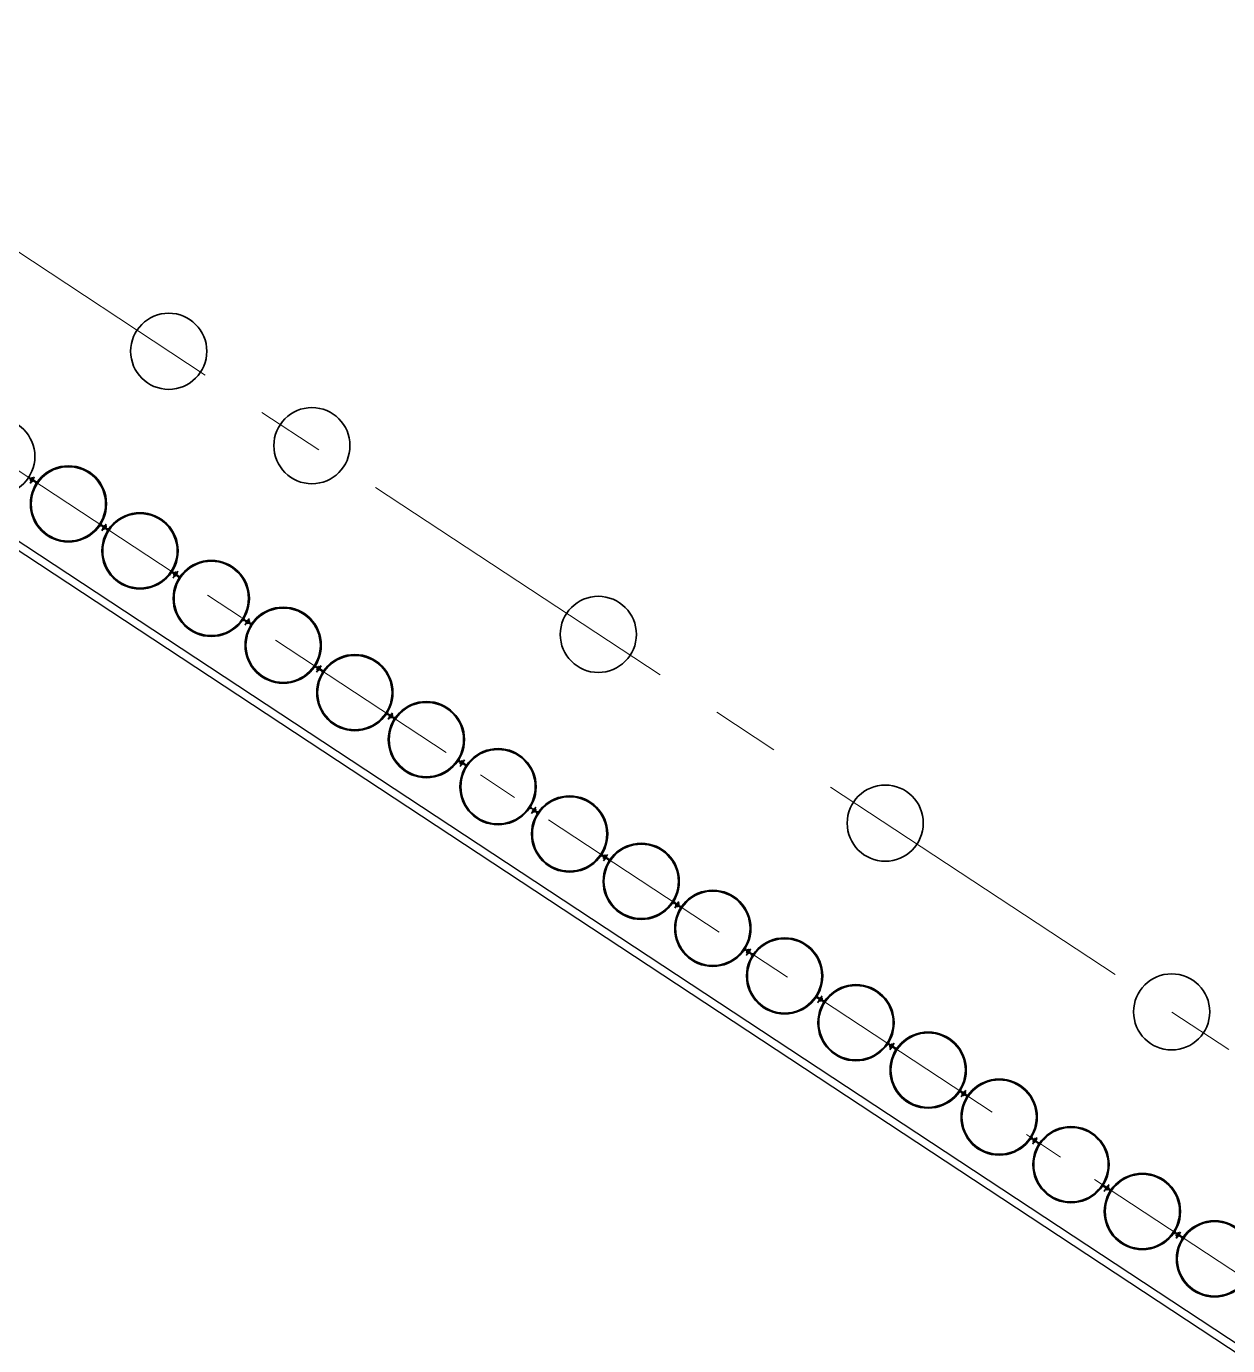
# Model space of a CAD drawing. Header units: millimetres. Extents: x 0 to 581027, y 0 to 6627194.
# Drawn here: x 580663 to 580685.39, y 6625630.98 to 6625655.58 of the extents above; entities that cross this region are included whole.
import ezdxf

# ---------------------------------------------------------------- set-up
doc = ezdxf.new("R2010")
doc.units = ezdxf.units.MM
doc.linetypes.add('CENTERX2', pattern=[20.32, 12.7, -2.54, 2.54, -2.54])
doc.linetypes.add('CONTINOUS', pattern=[0])
for name, color, linetype, lineweight in [('ГР_Верх_строение', 250, 'CONTINOUS', 30), ('ГР_Причал 4_фасон_проф_2415', 80, 'Continuous', 25), ('ГР_Причал 4_ШТС7_1а', 20, 'Continuous', 35), ('ГР_Причал 5_СО8', 123, 'Continuous', 35), ('ГР_Разбивочная ось', 2, 'CENTERX2', 13), ('ГР_Фасонный профиль 2415', 3, 'Continuous', 35), ('ГР_Фасонный профиль 2416', 60, 'Continuous', 35), ('ГР_ШТС1_1а', 4, 'Continuous', 35), ('ГР_ШТС2_1а', 21, 'Continuous', 35), ('ГР_ШТС3д_1а', 111, 'Continuous', 35)]:
    doc.layers.add(name, color=color, linetype=linetype, lineweight=lineweight)
doc.layers.add('Этап 5.2 верхняя бровка', color=7, linetype='Continuous')
doc.layers.add('Этап 5.2 нижняя бровка', color=7, linetype='Continuous')

msp = doc.modelspace()

# ---------------------------------------------------------------- linework, layer by layer
at = {"layer": 'Defpoints', "ltscale": 0.5, "extrusion": (-3.16225e-05, -2.58101e-05, 1), "elevation": -3.288}
for points in [[(580663.07, 6625647.06), (580663.07, 6625647.06), (580663.07, 6625647.06), (580663.07, 6625647.06), (580663.15, 6625647.18)], [(580664.41, 6625646.18), (580664.41, 6625646.18), (580664.41, 6625646.18), (580664.41, 6625646.18), (580664.49, 6625646.3)], [(580665.74, 6625645.3), (580665.74, 6625645.3), (580665.74, 6625645.3), (580665.74, 6625645.3), (580665.83, 6625645.42)], [(580667.08, 6625644.42), (580667.08, 6625644.42), (580667.08, 6625644.42), (580667.08, 6625644.42), (580667.16, 6625644.54)], [(580668.41, 6625643.54), (580668.41, 6625643.54), (580668.41, 6625643.54), (580668.41, 6625643.54), (580668.5, 6625643.66)], [(580669.75, 6625642.66), (580669.75, 6625642.66), (580669.75, 6625642.66), (580669.75, 6625642.66), (580669.83, 6625642.78)], [(580671.09, 6625641.78), (580671.09, 6625641.78), (580671.09, 6625641.78), (580671.09, 6625641.78), (580671.17, 6625641.9)], [(580672.42, 6625640.9), (580672.42, 6625640.9), (580672.42, 6625640.9), (580672.42, 6625640.9), (580672.5, 6625641.02)], [(580673.76, 6625640.02), (580673.76, 6625640.02), (580673.76, 6625640.02), (580673.76, 6625640.02), (580673.84, 6625640.14)], [(580675.09, 6625639.14), (580675.09, 6625639.14), (580675.09, 6625639.14), (580675.09, 6625639.14), (580675.17, 6625639.26)], [(580676.43, 6625638.26), (580676.43, 6625638.26), (580676.43, 6625638.26), (580676.43, 6625638.26), (580676.51, 6625638.38)], [(580677.76, 6625637.38), (580677.76, 6625637.38), (580677.76, 6625637.38), (580677.76, 6625637.38), (580677.84, 6625637.5)], [(580679.1, 6625636.5), (580679.1, 6625636.5), (580679.1, 6625636.5), (580679.1, 6625636.5), (580679.18, 6625636.62)], [(580680.43, 6625635.62), (580680.43, 6625635.62), (580680.43, 6625635.62), (580680.43, 6625635.62), (580680.52, 6625635.74)], [(580681.77, 6625634.74), (580681.77, 6625634.74), (580681.77, 6625634.74), (580681.77, 6625634.74), (580681.85, 6625634.86)], [(580683.1, 6625633.86), (580683.1, 6625633.86), (580683.1, 6625633.86), (580683.1, 6625633.86), (580683.19, 6625633.98)], [(580684.44, 6625632.98), (580684.44, 6625632.98), (580684.44, 6625632.98), (580684.44, 6625632.98), (580684.52, 6625633.1)]]:
    msp.add_lwpolyline(points, dxfattribs=at)
at = {"layer": 'Defpoints', "ltscale": 0.5, "extrusion": (1.66525e-07, 4.28526e-05, 1)}
for points, elevation in [([(580663.07, 6625647.06), (580663.07, 6625647.06), (580663.07, 6625647.06), (580663.07, 6625647.06), (580663.15, 6625647.18)], 1.233), ([(580664.41, 6625646.18), (580664.41, 6625646.18), (580664.41, 6625646.18), (580664.41, 6625646.18), (580664.49, 6625646.3)], 1.233), ([(580668.41, 6625643.54), (580668.41, 6625643.54), (580668.41, 6625643.54), (580668.41, 6625643.54), (580668.5, 6625643.66)], 1.233), ([(580669.75, 6625642.66), (580669.75, 6625642.66), (580669.75, 6625642.66), (580669.75, 6625642.66), (580669.83, 6625642.78)], 1.233), ([(580673.76, 6625640.02), (580673.76, 6625640.02), (580673.76, 6625640.02), (580673.76, 6625640.02), (580673.84, 6625640.14)], 1.232), ([(580675.09, 6625639.14), (580675.09, 6625639.14), (580675.09, 6625639.14), (580675.09, 6625639.14), (580675.17, 6625639.26)], 1.232), ([(580679.1, 6625636.5), (580679.1, 6625636.5), (580679.1, 6625636.5), (580679.1, 6625636.5), (580679.18, 6625636.62)], 1.232), ([(580680.43, 6625635.62), (580680.43, 6625635.62), (580680.43, 6625635.62), (580680.43, 6625635.62), (580680.52, 6625635.74)], 1.232), ([(580684.44, 6625632.98), (580684.44, 6625632.98), (580684.44, 6625632.98), (580684.44, 6625632.98), (580684.52, 6625633.1)], 1.232)]:
    msp.add_lwpolyline(points, dxfattribs=dict(at, elevation=elevation))
at = {"layer": 'Defpoints', "ltscale": 0.5, "extrusion": (1.82928e-05, 5.32664e-05, 1)}
for points, elevation in [([(580665.74, 6625645.3), (580665.74, 6625645.3), (580665.74, 6625645.3), (580665.74, 6625645.3), (580665.83, 6625645.42)], 2.994), ([(580667.08, 6625644.42), (580667.08, 6625644.42), (580667.08, 6625644.42), (580667.08, 6625644.42), (580667.16, 6625644.54)], 2.994), ([(580676.43, 6625638.26), (580676.43, 6625638.26), (580676.43, 6625638.26), (580676.43, 6625638.26), (580676.51, 6625638.38)], 2.993), ([(580677.76, 6625637.38), (580677.76, 6625637.38), (580677.76, 6625637.38), (580677.76, 6625637.38), (580677.84, 6625637.5)], 2.993), ([(580681.77, 6625634.74), (580681.77, 6625634.74), (580681.77, 6625634.74), (580681.77, 6625634.74), (580681.85, 6625634.86)], 2.993), ([(580683.1, 6625633.86), (580683.1, 6625633.86), (580683.1, 6625633.86), (580683.1, 6625633.86), (580683.19, 6625633.98)], 2.993)]:
    msp.add_lwpolyline(points, dxfattribs=dict(at, elevation=elevation))
at = {"layer": 'Defpoints', "ltscale": 0.5, "extrusion": (-4.67312e-06, 9.10275e-06, 1), "elevation": -0.118}
for points in [[(580671.09, 6625641.78), (580671.09, 6625641.78), (580671.09, 6625641.78), (580671.09, 6625641.78), (580671.17, 6625641.9)], [(580672.42, 6625640.9), (580672.42, 6625640.9), (580672.42, 6625640.9), (580672.42, 6625640.9), (580672.5, 6625641.02)]]:
    msp.add_lwpolyline(points, dxfattribs=at)
at = {"layer": 'ГР_Верх_строение', "color": 6, "ltscale": 10, "elevation": 0}
msp.add_lwpolyline([(580875.68, 6625540.31), (580823.2, 6625540.31), (580560.198, 6625713.617)], dxfattribs=at)
at = {"layer": 'ГР_Причал 4_фасон_проф_2415', "extrusion": (-4.67312e-06, 9.10275e-06, 1), "elevation": -0.118}
for points in [[(580671.11, 6625641.84, 0.414214), (580671.11, 6625641.83), (580671.12, 6625641.83, 0.376367), (580671.12, 6625641.83), (580671.12, 6625641.83, -0.57735), (580671.12, 6625641.84), (580671.18, 6625641.8, -0.339454), (580671.18, 6625641.79), (580671.18, 6625641.79, 0.339454), (580671.19, 6625641.78, 0.414214), (580671.19, 6625641.78, -0.135884), (580671.2, 6625641.8, -0.135884), (580671.21, 6625641.81, 0.414214), (580671.21, 6625641.81, 0.339454), (580671.2, 6625641.81), (580671.19, 6625641.81, -0.339454), (580671.19, 6625641.81), (580671.13, 6625641.85, -0.57735), (580671.13, 6625641.85), (580671.14, 6625641.86, 0.287204), (580671.14, 6625641.86), (580671.13, 6625641.86, 0.414214), (580671.12, 6625641.86)], [(580672.47, 6625640.95, -0.414214), (580672.46, 6625640.94), (580672.45, 6625640.95, -0.376367), (580672.45, 6625640.95), (580672.46, 6625640.95, 0.57735), (580672.46, 6625640.96), (580672.4, 6625641, 0.339454), (580672.39, 6625641), (580672.39, 6625640.99, -0.339454), (580672.38, 6625640.99, -0.414214), (580672.38, 6625641, 0.135884), (580672.39, 6625641.01, 0.135884), (580672.4, 6625641.03, -0.414214), (580672.4, 6625641.03, -0.339454), (580672.4, 6625641.01), (580672.4, 6625641.01, 0.339454), (580672.41, 6625641.01), (580672.46, 6625640.97, 0.57735), (580672.47, 6625640.97), (580672.47, 6625640.98, -0.287204), (580672.47, 6625640.98), (580672.48, 6625640.97, -0.414214), (580672.48, 6625640.96)]]:
    msp.add_lwpolyline(points, format="xyb", close=True, dxfattribs=at)
at = {"layer": 'ГР_Причал 4_ШТС7_1а', "extrusion": (-4.67312e-06, 9.10275e-06, 1)}
for radius in [0.71, 0.694]:
    msp.add_circle((580671.79, 6625641.4, -0.12), radius, dxfattribs=at)
at = {"layer": 'ГР_Причал 5_СО8', "ltscale": 100, "extrusion": (1.84014e-06, -1.21471e-06, 1)}
for centre in [(580665.65, 6625649.52, 0.11), (580668.32, 6625647.76, 0.11), (580673.66, 6625644.24, 0.11), (580679.01, 6625640.72, 0.11), (580684.35, 6625637.2, 0.11)]:
    msp.add_circle(centre, 0.71, dxfattribs=at)
at = {"layer": 'ГР_Разбивочная ось', "ltscale": 0.5, "elevation": 0}
msp.add_lwpolyline([(580810.55, 6625554.04), (580563.28, 6625716.98)], dxfattribs=at)
at = {"layer": 'ГР_Разбивочная ось', "ltscale": 0.3, "elevation": 0}
msp.add_lwpolyline([(580880.21, 6625541.41), (580823.53, 6625541.41), (580561.41, 6625714.14)], dxfattribs=at)
at = {"layer": 'ГР_Фасонный профиль 2415', "extrusion": (1.66525e-07, 4.28526e-05, 1)}
for points, elevation in [([(580663.1, 6625647.12, 0.414214), (580663.1, 6625647.11), (580663.1, 6625647.11, 0.376367), (580663.1, 6625647.11), (580663.11, 6625647.11, -0.57735), (580663.11, 6625647.12), (580663.17, 6625647.08, -0.339454), (580663.17, 6625647.07), (580663.17, 6625647.07, 0.339454), (580663.17, 6625647.06, 0.414214), (580663.18, 6625647.06, -0.135884), (580663.19, 6625647.08, -0.135884), (580663.2, 6625647.09, 0.414214), (580663.2, 6625647.09, 0.339454), (580663.18, 6625647.09), (580663.18, 6625647.09, -0.339454), (580663.18, 6625647.09), (580663.12, 6625647.13, -0.57735), (580663.12, 6625647.13), (580663.12, 6625647.14, 0.287204), (580663.12, 6625647.14), (580663.12, 6625647.14, 0.414214), (580663.11, 6625647.14)], 1.233), ([(580664.45, 6625646.23, -0.414214), (580664.44, 6625646.22), (580664.44, 6625646.23, -0.376367), (580664.44, 6625646.23), (580664.44, 6625646.23, 0.57735), (580664.44, 6625646.24), (580664.39, 6625646.28, 0.339454), (580664.38, 6625646.28), (580664.38, 6625646.27, -0.339454), (580664.37, 6625646.27, -0.414214), (580664.36, 6625646.28, 0.135884), (580664.38, 6625646.29, 0.135884), (580664.38, 6625646.31, -0.414214), (580664.39, 6625646.31, -0.339454), (580664.39, 6625646.29), (580664.39, 6625646.29, 0.339454), (580664.39, 6625646.29), (580664.45, 6625646.25, 0.57735), (580664.46, 6625646.25), (580664.46, 6625646.26, -0.287204), (580664.46, 6625646.26), (580664.46, 6625646.25, -0.414214), (580664.47, 6625646.24)], 1.233), ([(580668.44, 6625643.6, 0.414214), (580668.44, 6625643.59), (580668.44, 6625643.59, 0.376367), (580668.45, 6625643.59), (580668.45, 6625643.59, -0.57735), (580668.45, 6625643.6), (580668.51, 6625643.56, -0.339454), (580668.51, 6625643.55), (580668.51, 6625643.55, 0.339454), (580668.52, 6625643.54, 0.414214), (580668.52, 6625643.54, -0.135884), (580668.53, 6625643.56, -0.135884), (580668.54, 6625643.57, 0.414214), (580668.54, 6625643.57, 0.339454), (580668.53, 6625643.57), (580668.52, 6625643.57, -0.339454), (580668.52, 6625643.57), (580668.46, 6625643.61, -0.57735), (580668.46, 6625643.61), (580668.46, 6625643.62, 0.287204), (580668.47, 6625643.62), (580668.46, 6625643.62, 0.414214), (580668.45, 6625643.62)], 1.233), ([(580669.8, 6625642.71, -0.414214), (580669.79, 6625642.7), (580669.78, 6625642.71, -0.376367), (580669.78, 6625642.71), (580669.79, 6625642.71, 0.57735), (580669.79, 6625642.72), (580669.73, 6625642.76, 0.339454), (580669.72, 6625642.76), (580669.72, 6625642.75, -0.339454), (580669.71, 6625642.75, -0.414214), (580669.71, 6625642.76, 0.135884), (580669.72, 6625642.77, 0.135884), (580669.72, 6625642.79, -0.414214), (580669.73, 6625642.79, -0.339454), (580669.73, 6625642.77), (580669.73, 6625642.77, 0.339454), (580669.73, 6625642.77), (580669.79, 6625642.73, 0.57735), (580669.8, 6625642.73), (580669.8, 6625642.74, -0.287204), (580669.8, 6625642.74), (580669.81, 6625642.73, -0.414214), (580669.81, 6625642.72)], 1.233), ([(580673.78, 6625640.08, 0.414214), (580673.78, 6625640.07), (580673.79, 6625640.07, 0.376367), (580673.79, 6625640.07), (580673.79, 6625640.07, -0.57735), (580673.8, 6625640.08), (580673.85, 6625640.04, -0.339454), (580673.86, 6625640.03), (580673.85, 6625640.03, 0.339454), (580673.86, 6625640.02, 0.414214), (580673.86, 6625640.02, -0.135884), (580673.87, 6625640.03, -0.135884), (580673.88, 6625640.05, 0.414214), (580673.88, 6625640.05, 0.339454), (580673.87, 6625640.05), (580673.87, 6625640.05, -0.339454), (580673.86, 6625640.05), (580673.8, 6625640.09, -0.57735), (580673.8, 6625640.09), (580673.81, 6625640.1, 0.287204), (580673.81, 6625640.1), (580673.8, 6625640.1, 0.414214), (580673.79, 6625640.1)], 1.232), ([(580675.14, 6625639.19, -0.414214), (580675.13, 6625639.18), (580675.12, 6625639.19, -0.376367), (580675.12, 6625639.19), (580675.13, 6625639.19, 0.57735), (580675.13, 6625639.2), (580675.07, 6625639.24, 0.339454), (580675.06, 6625639.24), (580675.06, 6625639.23, -0.339454), (580675.05, 6625639.23, -0.414214), (580675.05, 6625639.24, 0.135884), (580675.06, 6625639.25, 0.135884), (580675.07, 6625639.27, -0.414214), (580675.07, 6625639.27, -0.339454), (580675.08, 6625639.25), (580675.07, 6625639.25, 0.339454), (580675.08, 6625639.25), (580675.13, 6625639.21, 0.57735), (580675.14, 6625639.21), (580675.14, 6625639.22, -0.287204), (580675.14, 6625639.22), (580675.15, 6625639.21, -0.414214), (580675.15, 6625639.2)], 1.232), ([(580679.12, 6625636.56, 0.414214), (580679.12, 6625636.55), (580679.13, 6625636.55, 0.376367), (580679.13, 6625636.55), (580679.13, 6625636.55, -0.57735), (580679.14, 6625636.56), (580679.19, 6625636.52, -0.339454), (580679.2, 6625636.51), (580679.2, 6625636.51, 0.339454), (580679.2, 6625636.5, 0.414214), (580679.21, 6625636.5, -0.135884), (580679.21, 6625636.51, -0.135884), (580679.22, 6625636.53, 0.414214), (580679.22, 6625636.53, 0.339454), (580679.21, 6625636.53), (580679.21, 6625636.53, -0.339454), (580679.2, 6625636.53), (580679.14, 6625636.57, -0.57735), (580679.14, 6625636.57), (580679.15, 6625636.58, 0.287204), (580679.15, 6625636.58), (580679.14, 6625636.58, 0.414214), (580679.13, 6625636.58)], 1.232), ([(580680.48, 6625635.67, -0.414214), (580680.47, 6625635.66), (580680.46, 6625635.67, -0.376367), (580680.47, 6625635.67), (580680.47, 6625635.67, 0.57735), (580680.47, 6625635.68), (580680.41, 6625635.72, 0.339454), (580680.41, 6625635.72), (580680.4, 6625635.71, -0.339454), (580680.39, 6625635.71, -0.414214), (580680.39, 6625635.72, 0.135884), (580680.4, 6625635.73, 0.135884), (580680.41, 6625635.75, -0.414214), (580680.41, 6625635.75, -0.339454), (580680.42, 6625635.73), (580680.42, 6625635.73, 0.339454), (580680.42, 6625635.73), (580680.48, 6625635.69, 0.57735), (580680.48, 6625635.69), (580680.48, 6625635.7, -0.287204), (580680.49, 6625635.7), (580680.49, 6625635.69, -0.414214), (580680.49, 6625635.68)], 1.232), ([(580684.46, 6625633.04, 0.414214), (580684.47, 6625633.03), (580684.47, 6625633.03, 0.376367), (580684.47, 6625633.03), (580684.47, 6625633.03, -0.57735), (580684.48, 6625633.04), (580684.54, 6625633, -0.339454), (580684.54, 6625632.99), (580684.54, 6625632.99, 0.339454), (580684.54, 6625632.98, 0.414214), (580684.55, 6625632.98, -0.135884), (580684.55, 6625632.99, -0.135884), (580684.56, 6625633.01, 0.414214), (580684.56, 6625633.01, 0.339454), (580684.55, 6625633.01), (580684.55, 6625633.01, -0.339454), (580684.54, 6625633.01), (580684.49, 6625633.05, -0.57735), (580684.49, 6625633.05), (580684.49, 6625633.06, 0.287204), (580684.49, 6625633.06), (580684.49, 6625633.06, 0.414214), (580684.48, 6625633.06)], 1.232)]:
    msp.add_lwpolyline(points, format="xyb", close=True, dxfattribs=dict(at, elevation=elevation))
at = {"layer": 'ГР_Фасонный профиль 2415', "extrusion": (1.82928e-05, 5.32664e-05, 1)}
for points, elevation in [([(580665.77, 6625645.36, 0.414214), (580665.77, 6625645.35), (580665.77, 6625645.35, 0.376367), (580665.78, 6625645.35), (580665.78, 6625645.35, -0.57735), (580665.78, 6625645.36), (580665.84, 6625645.32, -0.339454), (580665.84, 6625645.31), (580665.84, 6625645.31, 0.339454), (580665.85, 6625645.3, 0.414214), (580665.85, 6625645.3, -0.135884), (580665.86, 6625645.31, -0.135884), (580665.87, 6625645.33, 0.414214), (580665.87, 6625645.33, 0.339454), (580665.86, 6625645.33), (580665.85, 6625645.33, -0.339454), (580665.85, 6625645.33), (580665.79, 6625645.37, -0.57735), (580665.79, 6625645.37), (580665.79, 6625645.38, 0.287204), (580665.79, 6625645.38), (580665.79, 6625645.38, 0.414214), (580665.78, 6625645.38)], 2.994), ([(580667.13, 6625644.47, -0.414214), (580667.11, 6625644.46), (580667.11, 6625644.47, -0.376367), (580667.11, 6625644.47), (580667.11, 6625644.47, 0.57735), (580667.11, 6625644.48), (580667.06, 6625644.52, 0.339454), (580667.05, 6625644.52), (580667.05, 6625644.51, -0.339454), (580667.04, 6625644.51, -0.414214), (580667.04, 6625644.52, 0.135884), (580667.05, 6625644.53, 0.135884), (580667.05, 6625644.55, -0.414214), (580667.06, 6625644.55, -0.339454), (580667.06, 6625644.53), (580667.06, 6625644.53, 0.339454), (580667.06, 6625644.53), (580667.12, 6625644.49, 0.57735), (580667.13, 6625644.49), (580667.13, 6625644.5, -0.287204), (580667.13, 6625644.5), (580667.14, 6625644.49, -0.414214), (580667.14, 6625644.48)], 2.994), ([(580676.45, 6625638.32, 0.414214), (580676.45, 6625638.31), (580676.46, 6625638.31, 0.376367), (580676.46, 6625638.31), (580676.46, 6625638.31, -0.57735), (580676.47, 6625638.32), (580676.52, 6625638.28, -0.339454), (580676.53, 6625638.27), (580676.52, 6625638.27, 0.339454), (580676.53, 6625638.26, 0.414214), (580676.53, 6625638.26, -0.135884), (580676.54, 6625638.27, -0.135884), (580676.55, 6625638.29, 0.414214), (580676.55, 6625638.29, 0.339454), (580676.54, 6625638.29), (580676.54, 6625638.29, -0.339454), (580676.53, 6625638.29), (580676.47, 6625638.33, -0.57735), (580676.47, 6625638.33), (580676.48, 6625638.34, 0.287204), (580676.48, 6625638.34), (580676.47, 6625638.34, 0.414214), (580676.46, 6625638.34)], 2.993), ([(580677.81, 6625637.43, -0.414214), (580677.8, 6625637.42), (580677.79, 6625637.43, -0.376367), (580677.79, 6625637.43), (580677.8, 6625637.43, 0.57735), (580677.8, 6625637.44), (580677.74, 6625637.48, 0.339454), (580677.73, 6625637.48), (580677.73, 6625637.47, -0.339454), (580677.72, 6625637.47, -0.414214), (580677.72, 6625637.48, 0.135884), (580677.73, 6625637.49, 0.135884), (580677.74, 6625637.51, -0.414214), (580677.74, 6625637.51, -0.339454), (580677.75, 6625637.49), (580677.75, 6625637.49, 0.339454), (580677.75, 6625637.49), (580677.81, 6625637.45, 0.57735), (580677.81, 6625637.45), (580677.81, 6625637.46, -0.287204), (580677.81, 6625637.46), (580677.82, 6625637.45, -0.414214), (580677.82, 6625637.44)], 2.993), ([(580681.79, 6625634.8, 0.414214), (580681.79, 6625634.79), (580681.8, 6625634.79, 0.376367), (580681.8, 6625634.79), (580681.8, 6625634.79, -0.57735), (580681.81, 6625634.8), (580681.87, 6625634.76, -0.339454), (580681.87, 6625634.75), (580681.87, 6625634.75, 0.339454), (580681.87, 6625634.74, 0.414214), (580681.88, 6625634.74, -0.135884), (580681.88, 6625634.75, -0.135884), (580681.89, 6625634.77, 0.414214), (580681.89, 6625634.77, 0.339454), (580681.88, 6625634.77), (580681.88, 6625634.77, -0.339454), (580681.87, 6625634.77), (580681.81, 6625634.81, -0.57735), (580681.82, 6625634.81), (580681.82, 6625634.82, 0.287204), (580681.82, 6625634.82), (580681.82, 6625634.82, 0.414214), (580681.8, 6625634.82)], 2.993), ([(580683.15, 6625633.91, -0.414214), (580683.14, 6625633.9), (580683.14, 6625633.91, -0.376367), (580683.14, 6625633.91), (580683.14, 6625633.91, 0.57735), (580683.14, 6625633.92), (580683.08, 6625633.96, 0.339454), (580683.08, 6625633.96), (580683.07, 6625633.95, -0.339454), (580683.06, 6625633.95, -0.414214), (580683.06, 6625633.96, 0.135884), (580683.07, 6625633.97, 0.135884), (580683.08, 6625633.99, -0.414214), (580683.08, 6625633.99, -0.339454), (580683.09, 6625633.97), (580683.09, 6625633.97, 0.339454), (580683.09, 6625633.97), (580683.15, 6625633.93, 0.57735), (580683.15, 6625633.93), (580683.15, 6625633.94, -0.287204), (580683.16, 6625633.94), (580683.16, 6625633.93, -0.414214), (580683.16, 6625633.92)], 2.993)]:
    msp.add_lwpolyline(points, format="xyb", close=True, dxfattribs=dict(at, elevation=elevation))
at = {"layer": 'ГР_Фасонный профиль 2416', "extrusion": (-3.16225e-05, -2.58101e-05, 1), "elevation": -3.288}
for points in [[(580663.1, 6625647.13), (580663.09, 6625647.12, 0.414214), (580663.09, 6625647.11), (580663.1, 6625647.11, 0.482551), (580663.1, 6625647.11), (580663.11, 6625647.11, -0.414214), (580663.11, 6625647.11), (580663.11, 6625647.11, -0.414214), (580663.12, 6625647.1), (580663.12, 6625647.1, -0.414214), (580663.09, 6625647.1), (580663.09, 6625647.1, -0.296184), (580663.08, 6625647.12, 0.414214), (580663.07, 6625647.14), (580663.05, 6625647.16, 0.339454), (580663.04, 6625647.16), (580663.04, 6625647.15, -0.339454), (580663.03, 6625647.15, -0.414214), (580663.03, 6625647.16, 0.135884), (580663.04, 6625647.17, 0.135884), (580663.05, 6625647.19, -0.414214), (580663.05, 6625647.19, -0.339454), (580663.06, 6625647.17), (580663.06, 6625647.17, 0.339454), (580663.06, 6625647.17), (580663.08, 6625647.15, 0.414214), (580663.1, 6625647.16, -0.296184), (580663.12, 6625647.16), (580663.13, 6625647.15, -0.414214), (580663.13, 6625647.13), (580663.13, 6625647.13, -0.414214), (580663.12, 6625647.13), (580663.12, 6625647.13, -0.414214), (580663.12, 6625647.13), (580663.12, 6625647.14, 0.482551), (580663.12, 6625647.14), (580663.12, 6625647.15, 0.414214), (580663.1, 6625647.14)], [(580664.46, 6625646.23), (580664.46, 6625646.22, -0.414214), (580664.44, 6625646.22), (580664.44, 6625646.22, -0.482551), (580664.44, 6625646.23), (580664.44, 6625646.23, 0.414214), (580664.44, 6625646.24), (580664.44, 6625646.24, 0.414214), (580664.43, 6625646.23), (580664.43, 6625646.23, 0.414214), (580664.43, 6625646.21), (580664.44, 6625646.21, 0.296184), (580664.46, 6625646.21, -0.414214), (580664.48, 6625646.21), (580664.5, 6625646.2, -0.339454), (580664.51, 6625646.19), (580664.51, 6625646.19, 0.339454), (580664.51, 6625646.18, 0.414214), (580664.52, 6625646.18, -0.135884), (580664.52, 6625646.2, -0.135884), (580664.53, 6625646.21, 0.414214), (580664.53, 6625646.21, 0.339454), (580664.52, 6625646.21), (580664.52, 6625646.21, -0.339454), (580664.51, 6625646.21), (580664.49, 6625646.22, -0.414214), (580664.49, 6625646.24, 0.296184), (580664.48, 6625646.27), (580664.47, 6625646.27, 0.414214), (580664.45, 6625646.26), (580664.45, 6625646.26, 0.414214), (580664.45, 6625646.25), (580664.45, 6625646.25, 0.414214), (580664.46, 6625646.25), (580664.46, 6625646.26, -0.482551), (580664.46, 6625646.26), (580664.47, 6625646.26, -0.414214), (580664.47, 6625646.24)], [(580665.77, 6625645.37), (580665.76, 6625645.36, 0.414214), (580665.77, 6625645.35), (580665.77, 6625645.35, 0.482551), (580665.78, 6625645.35), (580665.78, 6625645.35, -0.414214), (580665.78, 6625645.35), (580665.78, 6625645.35, -0.414214), (580665.79, 6625645.34), (580665.79, 6625645.34, -0.414214), (580665.76, 6625645.33), (580665.76, 6625645.34, -0.296184), (580665.75, 6625645.36, 0.414214), (580665.74, 6625645.38), (580665.72, 6625645.4, 0.339454), (580665.72, 6625645.4), (580665.71, 6625645.39, -0.339454), (580665.7, 6625645.39, -0.414214), (580665.7, 6625645.4, 0.135884), (580665.71, 6625645.41, 0.135884), (580665.72, 6625645.43, -0.414214), (580665.72, 6625645.43, -0.339454), (580665.73, 6625645.41), (580665.73, 6625645.41, 0.339454), (580665.73, 6625645.41), (580665.75, 6625645.39, 0.414214), (580665.77, 6625645.4, -0.296184), (580665.8, 6625645.4), (580665.8, 6625645.39, -0.414214), (580665.81, 6625645.37), (580665.81, 6625645.37, -0.414214), (580665.79, 6625645.37), (580665.79, 6625645.37, -0.414214), (580665.79, 6625645.37), (580665.79, 6625645.38, 0.482551), (580665.79, 6625645.38), (580665.79, 6625645.39, 0.414214), (580665.78, 6625645.38)], [(580667.14, 6625644.47), (580667.13, 6625644.46, -0.414214), (580667.12, 6625644.46), (580667.11, 6625644.46, -0.482551), (580667.11, 6625644.47), (580667.11, 6625644.47, 0.414214), (580667.11, 6625644.47), (580667.11, 6625644.48, 0.414214), (580667.1, 6625644.47), (580667.1, 6625644.47, 0.414214), (580667.1, 6625644.45), (580667.11, 6625644.45, 0.296184), (580667.13, 6625644.45, -0.414214), (580667.15, 6625644.45), (580667.18, 6625644.44, -0.339454), (580667.18, 6625644.43), (580667.18, 6625644.43, 0.339454), (580667.18, 6625644.42, 0.414214), (580667.19, 6625644.42, -0.135884), (580667.19, 6625644.44, -0.135884), (580667.2, 6625644.45, 0.414214), (580667.2, 6625644.45, 0.339454), (580667.19, 6625644.45), (580667.19, 6625644.45, -0.339454), (580667.18, 6625644.45), (580667.16, 6625644.46, -0.414214), (580667.16, 6625644.48, 0.296184), (580667.15, 6625644.51), (580667.14, 6625644.51, 0.414214), (580667.12, 6625644.5), (580667.12, 6625644.5, 0.414214), (580667.12, 6625644.49), (580667.12, 6625644.49, 0.414214), (580667.13, 6625644.49), (580667.13, 6625644.5, -0.482551), (580667.13, 6625644.5), (580667.14, 6625644.5, -0.414214), (580667.14, 6625644.48)], [(580668.44, 6625643.61), (580668.43, 6625643.6, 0.414214), (580668.44, 6625643.59), (580668.44, 6625643.59, 0.482551), (580668.45, 6625643.59), (580668.45, 6625643.59, -0.414214), (580668.45, 6625643.59), (580668.45, 6625643.59, -0.414214), (580668.46, 6625643.58), (580668.46, 6625643.58, -0.414214), (580668.43, 6625643.57), (580668.43, 6625643.58, -0.296184), (580668.42, 6625643.6, 0.414214), (580668.41, 6625643.62), (580668.39, 6625643.64, 0.339454), (580668.39, 6625643.64), (580668.38, 6625643.63, -0.339454), (580668.37, 6625643.63, -0.414214), (580668.37, 6625643.64, 0.135884), (580668.38, 6625643.65, 0.135884), (580668.39, 6625643.67, -0.414214), (580668.39, 6625643.67, -0.339454), (580668.4, 6625643.65), (580668.4, 6625643.65, 0.339454), (580668.4, 6625643.65), (580668.42, 6625643.63, 0.414214), (580668.44, 6625643.64, -0.296184), (580668.47, 6625643.64), (580668.47, 6625643.63, -0.414214), (580668.48, 6625643.61), (580668.48, 6625643.61, -0.414214), (580668.47, 6625643.61), (580668.46, 6625643.61, -0.414214), (580668.46, 6625643.61), (580668.47, 6625643.62, 0.482551), (580668.46, 6625643.62), (580668.46, 6625643.63, 0.414214), (580668.45, 6625643.62)], [(580669.81, 6625642.71), (580669.8, 6625642.7, -0.414214), (580669.79, 6625642.7), (580669.78, 6625642.7, -0.482551), (580669.78, 6625642.71), (580669.78, 6625642.71, 0.414214), (580669.78, 6625642.71), (580669.78, 6625642.72, 0.414214), (580669.77, 6625642.71), (580669.77, 6625642.71, 0.414214), (580669.77, 6625642.69), (580669.78, 6625642.69, 0.296184), (580669.8, 6625642.69, -0.414214), (580669.82, 6625642.69), (580669.85, 6625642.68, -0.339454), (580669.85, 6625642.67), (580669.85, 6625642.67, 0.339454), (580669.85, 6625642.66, 0.414214), (580669.86, 6625642.66, -0.135884), (580669.86, 6625642.67, -0.135884), (580669.87, 6625642.69, 0.414214), (580669.87, 6625642.69, 0.339454), (580669.86, 6625642.69), (580669.86, 6625642.69, -0.339454), (580669.85, 6625642.69), (580669.83, 6625642.7, -0.414214), (580669.83, 6625642.72, 0.296184), (580669.82, 6625642.75), (580669.81, 6625642.75, 0.414214), (580669.79, 6625642.74), (580669.79, 6625642.74, 0.414214), (580669.79, 6625642.73), (580669.79, 6625642.73, 0.414214), (580669.8, 6625642.73), (580669.8, 6625642.74, -0.482551), (580669.81, 6625642.74), (580669.81, 6625642.74, -0.414214), (580669.81, 6625642.72)], [(580671.11, 6625641.85), (580671.1, 6625641.84, 0.414214), (580671.11, 6625641.83), (580671.11, 6625641.83, 0.482551), (580671.12, 6625641.83), (580671.12, 6625641.83, -0.414214), (580671.12, 6625641.83), (580671.13, 6625641.83, -0.414214), (580671.13, 6625641.82), (580671.13, 6625641.82, -0.414214), (580671.11, 6625641.81), (580671.1, 6625641.82, -0.296184), (580671.09, 6625641.84, 0.414214), (580671.09, 6625641.86), (580671.06, 6625641.88, 0.339454), (580671.06, 6625641.88), (580671.06, 6625641.87, -0.339454), (580671.04, 6625641.87, -0.414214), (580671.04, 6625641.88, 0.135884), (580671.05, 6625641.89, 0.135884), (580671.06, 6625641.91, -0.414214), (580671.07, 6625641.91, -0.339454), (580671.07, 6625641.89), (580671.07, 6625641.89, 0.339454), (580671.07, 6625641.89), (580671.09, 6625641.87, 0.414214), (580671.11, 6625641.88, -0.296184), (580671.14, 6625641.88), (580671.14, 6625641.87, -0.414214), (580671.15, 6625641.85), (580671.15, 6625641.85, -0.414214), (580671.14, 6625641.85), (580671.13, 6625641.85, -0.414214), (580671.13, 6625641.85), (580671.14, 6625641.86, 0.482551), (580671.14, 6625641.86), (580671.13, 6625641.87, 0.414214), (580671.12, 6625641.86)], [(580672.48, 6625640.95), (580672.47, 6625640.94, -0.414214), (580672.46, 6625640.94), (580672.45, 6625640.94, -0.482551), (580672.45, 6625640.95), (580672.46, 6625640.95, 0.414214), (580672.45, 6625640.95), (580672.45, 6625640.96, 0.414214), (580672.44, 6625640.95), (580672.44, 6625640.95, 0.414214), (580672.44, 6625640.93), (580672.45, 6625640.93, 0.296184), (580672.47, 6625640.93, -0.414214), (580672.5, 6625640.93), (580672.52, 6625640.92, -0.339454), (580672.52, 6625640.91), (580672.52, 6625640.91, 0.339454), (580672.52, 6625640.9, 0.414214), (580672.53, 6625640.9, -0.135884), (580672.53, 6625640.91, -0.135884), (580672.55, 6625640.93, 0.414214), (580672.54, 6625640.93, 0.339454), (580672.53, 6625640.93), (580672.53, 6625640.93, -0.339454), (580672.52, 6625640.93), (580672.5, 6625640.94, -0.414214), (580672.5, 6625640.96, 0.296184), (580672.49, 6625640.99), (580672.48, 6625640.99, 0.414214), (580672.46, 6625640.98), (580672.46, 6625640.98, 0.414214), (580672.46, 6625640.97), (580672.47, 6625640.97, 0.414214), (580672.47, 6625640.97), (580672.47, 6625640.98, -0.482551), (580672.48, 6625640.98), (580672.48, 6625640.98, -0.414214), (580672.48, 6625640.96)], [(580673.78, 6625640.09), (580673.77, 6625640.08, 0.414214), (580673.78, 6625640.07), (580673.78, 6625640.07, 0.482551), (580673.79, 6625640.07), (580673.79, 6625640.07, -0.414214), (580673.79, 6625640.07), (580673.8, 6625640.07, -0.414214), (580673.8, 6625640.06), (580673.8, 6625640.06, -0.414214), (580673.78, 6625640.05), (580673.77, 6625640.06, -0.296184), (580673.76, 6625640.08, 0.414214), (580673.76, 6625640.1), (580673.73, 6625640.12, 0.339454), (580673.73, 6625640.12), (580673.73, 6625640.11, -0.339454), (580673.71, 6625640.11, -0.414214), (580673.71, 6625640.12, 0.135884), (580673.73, 6625640.13, 0.135884), (580673.73, 6625640.15, -0.414214), (580673.74, 6625640.15, -0.339454), (580673.74, 6625640.13), (580673.74, 6625640.13, 0.339454), (580673.74, 6625640.13), (580673.76, 6625640.11, 0.414214), (580673.78, 6625640.12, -0.296184), (580673.81, 6625640.12), (580673.81, 6625640.11, -0.414214), (580673.82, 6625640.09), (580673.82, 6625640.09, -0.414214), (580673.81, 6625640.09), (580673.8, 6625640.09, -0.414214), (580673.8, 6625640.09), (580673.81, 6625640.1, 0.482551), (580673.81, 6625640.1), (580673.8, 6625640.11, 0.414214), (580673.79, 6625640.1)], [(580675.15, 6625639.19), (580675.14, 6625639.18, -0.414214), (580675.13, 6625639.18), (580675.12, 6625639.18, -0.482551), (580675.12, 6625639.19), (580675.13, 6625639.19, 0.414214), (580675.13, 6625639.19), (580675.12, 6625639.2, 0.414214), (580675.11, 6625639.19), (580675.11, 6625639.19, 0.414214), (580675.12, 6625639.17), (580675.12, 6625639.17, 0.296184), (580675.15, 6625639.17, -0.414214), (580675.17, 6625639.17), (580675.19, 6625639.16, -0.339454), (580675.19, 6625639.15), (580675.19, 6625639.15, 0.339454), (580675.19, 6625639.14, 0.414214), (580675.2, 6625639.14, -0.135884), (580675.2, 6625639.15, -0.135884), (580675.22, 6625639.17, 0.414214), (580675.22, 6625639.17, 0.339454), (580675.2, 6625639.17), (580675.2, 6625639.17, -0.339454), (580675.2, 6625639.17), (580675.17, 6625639.18, -0.414214), (580675.17, 6625639.2, 0.296184), (580675.16, 6625639.23), (580675.15, 6625639.23, 0.414214), (580675.13, 6625639.22), (580675.13, 6625639.22, 0.414214), (580675.13, 6625639.21), (580675.14, 6625639.21, 0.414214), (580675.14, 6625639.21), (580675.14, 6625639.22, -0.482551), (580675.15, 6625639.22), (580675.15, 6625639.22, -0.414214), (580675.15, 6625639.2)], [(580676.45, 6625638.33), (580676.45, 6625638.32, 0.414214), (580676.45, 6625638.31), (580676.45, 6625638.31, 0.482551), (580676.46, 6625638.31), (580676.46, 6625638.31, -0.414214), (580676.46, 6625638.31), (580676.47, 6625638.31, -0.414214), (580676.47, 6625638.3), (580676.47, 6625638.3, -0.414214), (580676.45, 6625638.29), (580676.44, 6625638.3, -0.296184), (580676.43, 6625638.32, 0.414214), (580676.43, 6625638.34), (580676.41, 6625638.36, 0.339454), (580676.4, 6625638.36), (580676.4, 6625638.35, -0.339454), (580676.39, 6625638.35, -0.414214), (580676.38, 6625638.36, 0.135884), (580676.4, 6625638.37, 0.135884), (580676.4, 6625638.39, -0.414214), (580676.41, 6625638.39, -0.339454), (580676.41, 6625638.37), (580676.41, 6625638.37, 0.339454), (580676.41, 6625638.37), (580676.43, 6625638.35, 0.414214), (580676.45, 6625638.36, -0.296184), (580676.48, 6625638.36), (580676.48, 6625638.35, -0.414214), (580676.49, 6625638.33), (580676.49, 6625638.33, -0.414214), (580676.48, 6625638.33), (580676.48, 6625638.33, -0.414214), (580676.47, 6625638.33), (580676.48, 6625638.34, 0.482551), (580676.48, 6625638.34), (580676.47, 6625638.35, 0.414214), (580676.46, 6625638.34)], [(580677.82, 6625637.43), (580677.81, 6625637.42, -0.414214), (580677.8, 6625637.42), (580677.79, 6625637.42, -0.482551), (580677.79, 6625637.43), (580677.8, 6625637.43, 0.414214), (580677.8, 6625637.43), (580677.79, 6625637.44, 0.414214), (580677.78, 6625637.43), (580677.78, 6625637.43, 0.414214), (580677.79, 6625637.41), (580677.79, 6625637.41, 0.296184), (580677.82, 6625637.41, -0.414214), (580677.84, 6625637.41), (580677.86, 6625637.4, -0.339454), (580677.86, 6625637.39), (580677.86, 6625637.39, 0.339454), (580677.86, 6625637.38, 0.414214), (580677.87, 6625637.38, -0.135884), (580677.88, 6625637.39, -0.135884), (580677.89, 6625637.41, 0.414214), (580677.89, 6625637.41, 0.339454), (580677.87, 6625637.41), (580677.87, 6625637.41, -0.339454), (580677.87, 6625637.41), (580677.84, 6625637.42, -0.414214), (580677.84, 6625637.44, 0.296184), (580677.83, 6625637.47), (580677.82, 6625637.47, 0.414214), (580677.8, 6625637.46), (580677.8, 6625637.46, 0.414214), (580677.8, 6625637.45), (580677.81, 6625637.45, 0.414214), (580677.81, 6625637.45), (580677.81, 6625637.46, -0.482551), (580677.82, 6625637.46), (580677.82, 6625637.46, -0.414214), (580677.83, 6625637.44)], [(580679.12, 6625636.57), (580679.12, 6625636.56, 0.414214), (580679.12, 6625636.55), (580679.12, 6625636.55, 0.482551), (580679.13, 6625636.55), (580679.13, 6625636.55, -0.414214), (580679.14, 6625636.55), (580679.14, 6625636.55, -0.414214), (580679.14, 6625636.54), (580679.14, 6625636.54, -0.414214), (580679.12, 6625636.53), (580679.11, 6625636.54, -0.296184), (580679.1, 6625636.56, 0.414214), (580679.1, 6625636.58), (580679.08, 6625636.6, 0.339454), (580679.07, 6625636.6), (580679.07, 6625636.59, -0.339454), (580679.06, 6625636.59, -0.414214), (580679.05, 6625636.6, 0.135884), (580679.07, 6625636.61, 0.135884), (580679.07, 6625636.63, -0.414214), (580679.08, 6625636.63, -0.339454), (580679.08, 6625636.61), (580679.08, 6625636.61, 0.339454), (580679.08, 6625636.61), (580679.11, 6625636.59, 0.414214), (580679.13, 6625636.6, -0.296184), (580679.15, 6625636.6), (580679.16, 6625636.59, -0.414214), (580679.16, 6625636.57), (580679.16, 6625636.57, -0.414214), (580679.15, 6625636.57), (580679.15, 6625636.57, -0.414214), (580679.15, 6625636.57), (580679.15, 6625636.58, 0.482551), (580679.15, 6625636.58), (580679.14, 6625636.59, 0.414214), (580679.13, 6625636.58)], [(580680.49, 6625635.67), (580680.48, 6625635.66, -0.414214), (580680.47, 6625635.66), (580680.46, 6625635.66, -0.482551), (580680.46, 6625635.67), (580680.47, 6625635.67, 0.414214), (580680.47, 6625635.67), (580680.46, 6625635.68, 0.414214), (580680.45, 6625635.67), (580680.45, 6625635.67, 0.414214), (580680.46, 6625635.65), (580680.46, 6625635.65, 0.296184), (580680.49, 6625635.65, -0.414214), (580680.51, 6625635.65), (580680.53, 6625635.64, -0.339454), (580680.53, 6625635.63), (580680.53, 6625635.63, 0.339454), (580680.54, 6625635.62, 0.414214), (580680.54, 6625635.62, -0.135884), (580680.55, 6625635.63, -0.135884), (580680.56, 6625635.65, 0.414214), (580680.56, 6625635.65, 0.339454), (580680.55, 6625635.65), (580680.54, 6625635.65, -0.339454), (580680.54, 6625635.65), (580680.51, 6625635.66, -0.414214), (580680.51, 6625635.68, 0.296184), (580680.5, 6625635.71), (580680.49, 6625635.71, 0.414214), (580680.47, 6625635.7), (580680.47, 6625635.7, 0.414214), (580680.48, 6625635.69), (580680.48, 6625635.69, 0.414214), (580680.48, 6625635.69), (580680.48, 6625635.7, -0.482551), (580680.49, 6625635.7), (580680.49, 6625635.7, -0.414214), (580680.5, 6625635.68)], [(580681.79, 6625634.81), (580681.79, 6625634.8, 0.414214), (580681.79, 6625634.79), (580681.8, 6625634.79, 0.482551), (580681.8, 6625634.79), (580681.8, 6625634.79, -0.414214), (580681.81, 6625634.79), (580681.81, 6625634.79, -0.414214), (580681.81, 6625634.78), (580681.81, 6625634.78, -0.414214), (580681.79, 6625634.77), (580681.78, 6625634.78, -0.296184), (580681.77, 6625634.8, 0.414214), (580681.77, 6625634.82), (580681.75, 6625634.84, 0.339454), (580681.74, 6625634.84), (580681.74, 6625634.83, -0.339454), (580681.73, 6625634.83, -0.414214), (580681.73, 6625634.84, 0.135884), (580681.74, 6625634.85, 0.135884), (580681.74, 6625634.87, -0.414214), (580681.75, 6625634.87, -0.339454), (580681.75, 6625634.85), (580681.75, 6625634.85, 0.339454), (580681.75, 6625634.85), (580681.78, 6625634.83, 0.414214), (580681.8, 6625634.84, -0.296184), (580681.82, 6625634.84), (580681.83, 6625634.83, -0.414214), (580681.83, 6625634.81), (580681.83, 6625634.81, -0.414214), (580681.82, 6625634.81), (580681.82, 6625634.81, -0.414214), (580681.82, 6625634.81), (580681.82, 6625634.82, 0.482551), (580681.82, 6625634.82), (580681.81, 6625634.83, 0.414214), (580681.8, 6625634.82)], [(580683.16, 6625633.91), (580683.15, 6625633.9, -0.414214), (580683.14, 6625633.9), (580683.14, 6625633.9, -0.482551), (580683.14, 6625633.91), (580683.14, 6625633.91, 0.414214), (580683.14, 6625633.91), (580683.13, 6625633.92, 0.414214), (580683.12, 6625633.91), (580683.12, 6625633.91, 0.414214), (580683.13, 6625633.89), (580683.13, 6625633.89, 0.296184), (580683.16, 6625633.89, -0.414214), (580683.18, 6625633.89), (580683.2, 6625633.88, -0.339454), (580683.2, 6625633.87), (580683.2, 6625633.87, 0.339454), (580683.21, 6625633.86, 0.414214), (580683.21, 6625633.86, -0.135884), (580683.22, 6625633.87, -0.135884), (580683.23, 6625633.89, 0.414214), (580683.23, 6625633.89, 0.339454), (580683.22, 6625633.89), (580683.21, 6625633.89, -0.339454), (580683.21, 6625633.89), (580683.19, 6625633.9, -0.414214), (580683.18, 6625633.92, 0.296184), (580683.17, 6625633.95), (580683.17, 6625633.95, 0.414214), (580683.14, 6625633.94), (580683.14, 6625633.94, 0.414214), (580683.15, 6625633.93), (580683.15, 6625633.93, 0.414214), (580683.15, 6625633.93), (580683.15, 6625633.94, -0.482551), (580683.16, 6625633.94), (580683.16, 6625633.94, -0.414214), (580683.17, 6625633.92)], [(580684.47, 6625633.05), (580684.46, 6625633.04, 0.414214), (580684.46, 6625633.03), (580684.47, 6625633.03, 0.482551), (580684.47, 6625633.03), (580684.47, 6625633.03, -0.414214), (580684.48, 6625633.03), (580684.48, 6625633.03, -0.414214), (580684.48, 6625633.02), (580684.48, 6625633.02, -0.414214), (580684.46, 6625633.01), (580684.45, 6625633.02, -0.296184), (580684.44, 6625633.04, 0.414214), (580684.44, 6625633.06), (580684.42, 6625633.08, 0.339454), (580684.41, 6625633.08), (580684.41, 6625633.07, -0.339454), (580684.4, 6625633.07, -0.414214), (580684.4, 6625633.08, 0.135884), (580684.41, 6625633.09, 0.135884), (580684.41, 6625633.11, -0.414214), (580684.42, 6625633.11, -0.339454), (580684.42, 6625633.09), (580684.42, 6625633.09, 0.339454), (580684.42, 6625633.09), (580684.45, 6625633.07, 0.414214), (580684.47, 6625633.08, -0.296184), (580684.49, 6625633.08), (580684.5, 6625633.07, -0.414214), (580684.5, 6625633.05), (580684.5, 6625633.05, -0.414214), (580684.49, 6625633.05), (580684.49, 6625633.05, -0.414214), (580684.49, 6625633.05), (580684.49, 6625633.06, 0.482551), (580684.49, 6625633.06), (580684.49, 6625633.07, 0.414214), (580684.47, 6625633.06)]]:
    msp.add_lwpolyline(points, format="xyb", close=True, dxfattribs=at)
at = {"layer": 'ГР_ШТС1_1а', "extrusion": (-3.16225e-05, -2.58101e-05, 1)}
for centre, radius in [((580662.45, 6625647.56, -3.29), 0.71), ((580665.12, 6625645.8, -3.29), 0.71), ((580665.12, 6625645.8, -3.29), 0.694), ((580667.79, 6625644.04, -3.29), 0.71), ((580667.79, 6625644.04, -3.29), 0.694), ((580670.46, 6625642.28, -3.29), 0.71), ((580670.46, 6625642.28, -3.29), 0.694), ((580673.13, 6625640.52, -3.29), 0.71), ((580673.13, 6625640.52, -3.29), 0.694), ((580675.8, 6625638.76, -3.29), 0.71), ((580675.8, 6625638.76, -3.29), 0.694), ((580678.47, 6625637, -3.29), 0.71), ((580678.47, 6625637, -3.29), 0.694), ((580681.14, 6625635.24, -3.29), 0.71), ((580681.14, 6625635.24, -3.29), 0.694), ((580683.81, 6625633.48, -3.29), 0.71), ((580683.81, 6625633.48, -3.29), 0.694)]:
    msp.add_circle(centre, radius, dxfattribs=at)
at = {"layer": 'ГР_ШТС2_1а', "extrusion": (1.82928e-05, 5.32664e-05, 1)}
for centre, radius in [((580666.45, 6625644.92, 2.99), 0.71), ((580666.45, 6625644.92, 2.99), 0.694), ((580677.14, 6625637.88, 2.99), 0.71), ((580677.14, 6625637.88, 2.99), 0.694), ((580682.48, 6625634.36, 2.99), 0.71), ((580682.48, 6625634.36, 2.99), 0.694)]:
    msp.add_circle(centre, radius, dxfattribs=at)
at = {"layer": 'ГР_ШТС3д_1а', "extrusion": (1.66525e-07, 4.28526e-05, 1)}
for centre, radius in [((580663.78, 6625646.68, 1.23), 0.71), ((580663.78, 6625646.68, 1.23), 0.694), ((580669.12, 6625643.16, 1.23), 0.71), ((580669.12, 6625643.16, 1.23), 0.694), ((580674.46, 6625639.64, 1.23), 0.71), ((580674.46, 6625639.64, 1.23), 0.694), ((580679.81, 6625636.12, 1.23), 0.71), ((580679.81, 6625636.12, 1.23), 0.694), ((580685.15, 6625632.6, 1.23), 0.71), ((580685.15, 6625632.6, 1.23), 0.694)]:
    msp.add_circle(centre, radius, dxfattribs=at)
at = {"layer": 'Этап 5.2 верхняя бровка', "color": 3, "linetype": 'Continuous', "lineweight": 30}
msp.add_lwpolyline([(580025.73, 6625725.21), (580144.31, 6625626.85), (580198.01, 6625585.68), (580306.45, 6625503.96), (580380.3, 6625452.25, -0.007042), (580424.66, 6625424.55, -0.01078), (580452.97, 6625405.43, -0.000003), (580488.81, 6625380.08, -0.000055), (580490.46, 6625378.91, -0.000083), (580499.82, 6625372.28, 0.000042), (580518.49, 6625359.07, 0.014493), (580533.47, 6625349.1, 0.004205), (580586.34, 6625316.72, 0.045482), (580608.84, 6625305.84, 0.025712), (580650.9, 6625292.46, 0.178181), (580685.89, 6625295.84, 0.112994), (580728.34, 6625329.74), (580768.13, 6625390.9), (580811.37, 6625457.98), (580825.99, 6625484.4), (580843.64, 6625527.16)], format="xyb", dxfattribs=at)
at = {"layer": 'Этап 5.2 нижняя бровка', "color": 1, "lineweight": 30}
msp.add_lwpolyline([(580034.53, 6625734.49), (580560.2, 6625713.68), (580560.18, 6625713.46), (580823.18, 6625540.15), (580784.51, 6625481.76), (580737.88, 6625410.99), (580697.72, 6625350.06), (580412.01, 6625509.64), (580025.99, 6625725.17), (580032.37, 6625730.74), (580034.53, 6625734.49)], close=True, dxfattribs=at)

doc.saveas('drawing.dxf')
